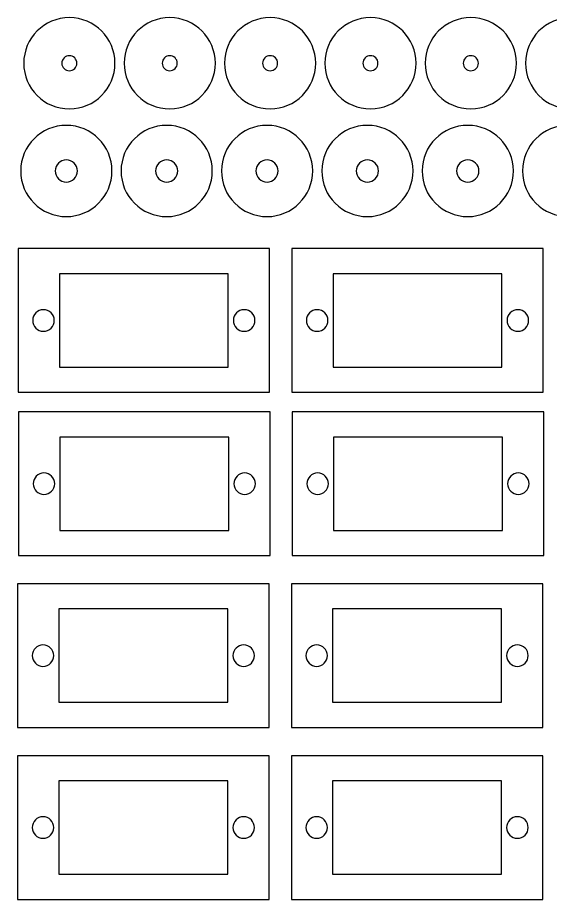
# Model space of a CAD drawing. Header units: inches. Extents: x 0.57 to 7.8, y -9.96 to -0.47.
# Drawn here: x 0.739 to 3.658, y -9.96 to -5.127 of the extents above; entities that cross this region are included whole.
import ezdxf

# ---------------------------------------------------------------- set-up
doc = ezdxf.new("R2010")
doc.units = ezdxf.units.IN
doc.header["$MEASUREMENT"] = 0
doc.layers.add('Layer 1', color=7, linetype='Continuous')

# ---------------------------------------------------------------- blocks, each defined once
blk = doc.blocks.new('block 49')
at = {"layer": 'Layer 1', "color": 7, "lineweight": 25}
blk.add_open_spline([(1.9211, -6.7867), (1.9211, -6.7541), (1.9475, -6.7277), (1.9801, -6.7277), (2.0127, -6.7277), (2.0392, -6.7541), (2.0392, -6.7867), (2.0392, -6.8193), (2.0127, -6.8458), (1.9801, -6.8458), (1.9475, -6.8458), (1.9211, -6.8193), (1.9211, -6.7867), (1.9211, -6.7867), (1.9211, -6.7867), (1.9211, -6.7867)], degree=3, knots=[0, 0, 0, 0, 1, 1, 1, 2, 2, 2, 3, 3, 3, 4, 4, 4, 5, 5, 5, 5], dxfattribs=at)
blk = doc.blocks.new('block 50')
at = {"layer": 'Layer 1', "color": 7, "lineweight": 25}
blk.add_open_spline([(0.8211, -6.7867), (0.8211, -6.7541), (0.8475, -6.7277), (0.8801, -6.7277), (0.9127, -6.7277), (0.9392, -6.7541), (0.9392, -6.7867), (0.9392, -6.8193), (0.9127, -6.8458), (0.8801, -6.8458), (0.8475, -6.8458), (0.8211, -6.8193), (0.8211, -6.7867), (0.8211, -6.7867), (0.8211, -6.7867), (0.8211, -6.7867)], degree=3, knots=[0, 0, 0, 0, 1, 1, 1, 2, 2, 2, 3, 3, 3, 4, 4, 4, 5, 5, 5, 5], dxfattribs=at)
blk = doc.blocks.new('block 51')
at = {"layer": 'Layer 1', "color": 7, "lineweight": 25}
blk.add_lwpolyline([(0.9675, -7.0426), (1.8927, -7.0426)], dxfattribs=at)
blk = doc.blocks.new('block 52')
at = {"layer": 'Layer 1', "color": 7, "lineweight": 25}
blk.add_lwpolyline([(1.8927, -7.0426), (1.8927, -6.5308)], dxfattribs=at)
blk = doc.blocks.new('block 53')
at = {"layer": 'Layer 1', "color": 7, "lineweight": 25}
blk.add_lwpolyline([(0.9675, -6.5308), (0.9675, -7.0426)], dxfattribs=at)
blk = doc.blocks.new('block 54')
at = {"layer": 'Layer 1', "color": 7, "lineweight": 25}
blk.add_lwpolyline([(2.1191, -6.393), (0.7411, -6.393)], dxfattribs=at)
blk = doc.blocks.new('block 55')
at = {"layer": 'Layer 1', "color": 7, "lineweight": 25}
blk.add_lwpolyline([(2.1191, -7.1804), (2.1191, -6.393)], dxfattribs=at)
blk = doc.blocks.new('block 56')
at = {"layer": 'Layer 1', "color": 7, "lineweight": 25}
blk.add_lwpolyline([(0.7411, -7.1804), (2.1191, -7.1804)], dxfattribs=at)
blk = doc.blocks.new('block 57')
at = {"layer": 'Layer 1', "color": 7, "lineweight": 25}
blk.add_lwpolyline([(0.7411, -6.393), (0.7411, -7.1804)], dxfattribs=at)
blk = doc.blocks.new('block 58')
at = {"layer": 'Layer 1', "color": 7, "lineweight": 25}
blk.add_lwpolyline([(1.8927, -6.5308), (0.9675, -6.5308)], dxfattribs=at)
blk = doc.blocks.new('block 48')
at = {"layer": 'Layer 1'}
for name in ['block 54', 'block 57', 'block 55', 'block 53', 'block 58', 'block 52', 'block 50', 'block 49', 'block 51', 'block 56']:
    blk.add_blockref(name, (0, 0), dxfattribs=at)
blk = doc.blocks.new('block 60')
at = {"layer": 'Layer 1', "color": 7, "lineweight": 25}
blk.add_open_spline([(3.4211, -6.7867), (3.4211, -6.7541), (3.4475, -6.7277), (3.4801, -6.7277), (3.5127, -6.7277), (3.5392, -6.7541), (3.5392, -6.7867), (3.5392, -6.8193), (3.5127, -6.8458), (3.4801, -6.8458), (3.4475, -6.8458), (3.4211, -6.8193), (3.4211, -6.7867), (3.4211, -6.7867), (3.4211, -6.7867), (3.4211, -6.7867)], degree=3, knots=[0, 0, 0, 0, 1, 1, 1, 2, 2, 2, 3, 3, 3, 4, 4, 4, 5, 5, 5, 5], dxfattribs=at)
blk = doc.blocks.new('block 61')
at = {"layer": 'Layer 1', "color": 7, "lineweight": 25}
blk.add_open_spline([(2.3211, -6.7867), (2.3211, -6.7541), (2.3475, -6.7277), (2.3801, -6.7277), (2.4127, -6.7277), (2.4392, -6.7541), (2.4392, -6.7867), (2.4392, -6.8193), (2.4127, -6.8458), (2.3801, -6.8458), (2.3475, -6.8458), (2.3211, -6.8193), (2.3211, -6.7867), (2.3211, -6.7867), (2.3211, -6.7867), (2.3211, -6.7867)], degree=3, knots=[0, 0, 0, 0, 1, 1, 1, 2, 2, 2, 3, 3, 3, 4, 4, 4, 5, 5, 5, 5], dxfattribs=at)
blk = doc.blocks.new('block 62')
at = {"layer": 'Layer 1', "color": 7, "lineweight": 25}
blk.add_lwpolyline([(2.4675, -7.0426), (3.3927, -7.0426)], dxfattribs=at)
blk = doc.blocks.new('block 63')
at = {"layer": 'Layer 1', "color": 7, "lineweight": 25}
blk.add_lwpolyline([(3.3927, -7.0426), (3.3927, -6.5308)], dxfattribs=at)
blk = doc.blocks.new('block 64')
at = {"layer": 'Layer 1', "color": 7, "lineweight": 25}
blk.add_lwpolyline([(2.4675, -6.5308), (2.4675, -7.0426)], dxfattribs=at)
blk = doc.blocks.new('block 65')
at = {"layer": 'Layer 1', "color": 7, "lineweight": 25}
blk.add_lwpolyline([(3.6191, -6.393), (2.2411, -6.393)], dxfattribs=at)
blk = doc.blocks.new('block 66')
at = {"layer": 'Layer 1', "color": 7, "lineweight": 25}
blk.add_lwpolyline([(3.6191, -7.1804), (3.6191, -6.393)], dxfattribs=at)
blk = doc.blocks.new('block 67')
at = {"layer": 'Layer 1', "color": 7, "lineweight": 25}
blk.add_lwpolyline([(2.2411, -7.1804), (3.6191, -7.1804)], dxfattribs=at)
blk = doc.blocks.new('block 68')
at = {"layer": 'Layer 1', "color": 7, "lineweight": 25}
blk.add_lwpolyline([(2.2411, -6.393), (2.2411, -7.1804)], dxfattribs=at)
blk = doc.blocks.new('block 69')
at = {"layer": 'Layer 1', "color": 7, "lineweight": 25}
blk.add_lwpolyline([(3.3927, -6.5308), (2.4675, -6.5308)], dxfattribs=at)
blk = doc.blocks.new('block 59')
at = {"layer": 'Layer 1'}
for name in ['block 65', 'block 68', 'block 66', 'block 64', 'block 69', 'block 63', 'block 61', 'block 60', 'block 62', 'block 67']:
    blk.add_blockref(name, (0, 0), dxfattribs=at)
blk = doc.blocks.new('block 93')
at = {"layer": 'Layer 1', "color": 7, "lineweight": 25}
blk.add_open_spline([(1.9238, -7.6815), (1.9238, -7.6489), (1.9502, -7.6225), (1.9828, -7.6225), (2.0155, -7.6225), (2.0419, -7.6489), (2.0419, -7.6815), (2.0419, -7.7141), (2.0155, -7.7406), (1.9828, -7.7406), (1.9502, -7.7406), (1.9238, -7.7141), (1.9238, -7.6815), (1.9238, -7.6815), (1.9238, -7.6815), (1.9238, -7.6815)], degree=3, knots=[0, 0, 0, 0, 1, 1, 1, 2, 2, 2, 3, 3, 3, 4, 4, 4, 5, 5, 5, 5], dxfattribs=at)
blk = doc.blocks.new('block 94')
at = {"layer": 'Layer 1', "color": 7, "lineweight": 25}
blk.add_open_spline([(0.8238, -7.6815), (0.8238, -7.6489), (0.8502, -7.6225), (0.8828, -7.6225), (0.9155, -7.6225), (0.9419, -7.6489), (0.9419, -7.6815), (0.9419, -7.7141), (0.9155, -7.7406), (0.8828, -7.7406), (0.8502, -7.7406), (0.8238, -7.7141), (0.8238, -7.6815), (0.8238, -7.6815), (0.8238, -7.6815), (0.8238, -7.6815)], degree=3, knots=[0, 0, 0, 0, 1, 1, 1, 2, 2, 2, 3, 3, 3, 4, 4, 4, 5, 5, 5, 5], dxfattribs=at)
blk = doc.blocks.new('block 95')
at = {"layer": 'Layer 1', "color": 7, "lineweight": 25}
blk.add_lwpolyline([(0.9702, -7.9374), (1.8954, -7.9374)], dxfattribs=at)
blk = doc.blocks.new('block 96')
at = {"layer": 'Layer 1', "color": 7, "lineweight": 25}
blk.add_lwpolyline([(1.8954, -7.9374), (1.8954, -7.4256)], dxfattribs=at)
blk = doc.blocks.new('block 97')
at = {"layer": 'Layer 1', "color": 7, "lineweight": 25}
blk.add_lwpolyline([(0.9702, -7.4256), (0.9702, -7.9374)], dxfattribs=at)
blk = doc.blocks.new('block 98')
at = {"layer": 'Layer 1', "color": 7, "lineweight": 25}
blk.add_lwpolyline([(2.1218, -7.2878), (0.7439, -7.2878)], dxfattribs=at)
blk = doc.blocks.new('block 99')
at = {"layer": 'Layer 1', "color": 7, "lineweight": 25}
blk.add_lwpolyline([(2.1218, -8.0752), (2.1218, -7.2878)], dxfattribs=at)
blk = doc.blocks.new('block 100')
at = {"layer": 'Layer 1', "color": 7, "lineweight": 25}
blk.add_lwpolyline([(0.7439, -8.0752), (2.1218, -8.0752)], dxfattribs=at)
blk = doc.blocks.new('block 101')
at = {"layer": 'Layer 1', "color": 7, "lineweight": 25}
blk.add_lwpolyline([(0.7439, -7.2878), (0.7439, -8.0752)], dxfattribs=at)
blk = doc.blocks.new('block 102')
at = {"layer": 'Layer 1', "color": 7, "lineweight": 25}
blk.add_lwpolyline([(1.8954, -7.4256), (0.9702, -7.4256)], dxfattribs=at)
blk = doc.blocks.new('block 92')
at = {"layer": 'Layer 1'}
for name in ['block 98', 'block 101', 'block 99', 'block 97', 'block 102', 'block 96', 'block 94', 'block 93', 'block 95', 'block 100']:
    blk.add_blockref(name, (0, 0), dxfattribs=at)
blk = doc.blocks.new('block 104')
at = {"layer": 'Layer 1', "color": 7, "lineweight": 25}
blk.add_open_spline([(3.4238, -7.6815), (3.4238, -7.6489), (3.4502, -7.6225), (3.4828, -7.6225), (3.5155, -7.6225), (3.5419, -7.6489), (3.5419, -7.6815), (3.5419, -7.7141), (3.5155, -7.7406), (3.4828, -7.7406), (3.4502, -7.7406), (3.4238, -7.7141), (3.4238, -7.6815), (3.4238, -7.6815), (3.4238, -7.6815), (3.4238, -7.6815)], degree=3, knots=[0, 0, 0, 0, 1, 1, 1, 2, 2, 2, 3, 3, 3, 4, 4, 4, 5, 5, 5, 5], dxfattribs=at)
blk = doc.blocks.new('block 105')
at = {"layer": 'Layer 1', "color": 7, "lineweight": 25}
blk.add_open_spline([(2.3238, -7.6815), (2.3238, -7.6489), (2.3502, -7.6225), (2.3828, -7.6225), (2.4155, -7.6225), (2.4419, -7.6489), (2.4419, -7.6815), (2.4419, -7.7141), (2.4155, -7.7406), (2.3828, -7.7406), (2.3502, -7.7406), (2.3238, -7.7141), (2.3238, -7.6815), (2.3238, -7.6815), (2.3238, -7.6815), (2.3238, -7.6815)], degree=3, knots=[0, 0, 0, 0, 1, 1, 1, 2, 2, 2, 3, 3, 3, 4, 4, 4, 5, 5, 5, 5], dxfattribs=at)
blk = doc.blocks.new('block 106')
at = {"layer": 'Layer 1', "color": 7, "lineweight": 25}
blk.add_lwpolyline([(2.4702, -7.9374), (3.3954, -7.9374)], dxfattribs=at)
blk = doc.blocks.new('block 107')
at = {"layer": 'Layer 1', "color": 7, "lineweight": 25}
blk.add_lwpolyline([(3.3954, -7.9374), (3.3954, -7.4256)], dxfattribs=at)
blk = doc.blocks.new('block 108')
at = {"layer": 'Layer 1', "color": 7, "lineweight": 25}
blk.add_lwpolyline([(2.4702, -7.4256), (2.4702, -7.9374)], dxfattribs=at)
blk = doc.blocks.new('block 109')
at = {"layer": 'Layer 1', "color": 7, "lineweight": 25}
blk.add_lwpolyline([(3.6218, -7.2878), (2.2439, -7.2878)], dxfattribs=at)
blk = doc.blocks.new('block 110')
at = {"layer": 'Layer 1', "color": 7, "lineweight": 25}
blk.add_lwpolyline([(3.6218, -8.0752), (3.6218, -7.2878)], dxfattribs=at)
blk = doc.blocks.new('block 111')
at = {"layer": 'Layer 1', "color": 7, "lineweight": 25}
blk.add_lwpolyline([(2.2439, -8.0752), (3.6218, -8.0752)], dxfattribs=at)
blk = doc.blocks.new('block 112')
at = {"layer": 'Layer 1', "color": 7, "lineweight": 25}
blk.add_lwpolyline([(2.2439, -7.2878), (2.2439, -8.0752)], dxfattribs=at)
blk = doc.blocks.new('block 113')
at = {"layer": 'Layer 1', "color": 7, "lineweight": 25}
blk.add_lwpolyline([(3.3954, -7.4256), (2.4702, -7.4256)], dxfattribs=at)
blk = doc.blocks.new('block 103')
at = {"layer": 'Layer 1'}
for name in ['block 109', 'block 112', 'block 110', 'block 108', 'block 113', 'block 107', 'block 105', 'block 104', 'block 106', 'block 111']:
    blk.add_blockref(name, (0, 0), dxfattribs=at)
blk = doc.blocks.new('block 137')
at = {"layer": 'Layer 1', "color": 7, "lineweight": 25}
blk.add_open_spline([(1.9186, -8.6238), (1.9186, -8.5912), (1.945, -8.5647), (1.9776, -8.5647), (2.0102, -8.5647), (2.0367, -8.5912), (2.0367, -8.6238), (2.0367, -8.6564), (2.0102, -8.6829), (1.9776, -8.6829), (1.945, -8.6829), (1.9186, -8.6564), (1.9186, -8.6238), (1.9186, -8.6238), (1.9186, -8.6238), (1.9186, -8.6238)], degree=3, knots=[0, 0, 0, 0, 1, 1, 1, 2, 2, 2, 3, 3, 3, 4, 4, 4, 5, 5, 5, 5], dxfattribs=at)
blk = doc.blocks.new('block 138')
at = {"layer": 'Layer 1', "color": 7, "lineweight": 25}
blk.add_open_spline([(0.8186, -8.6238), (0.8186, -8.5912), (0.845, -8.5647), (0.8776, -8.5647), (0.9102, -8.5647), (0.9367, -8.5912), (0.9367, -8.6238), (0.9367, -8.6564), (0.9102, -8.6829), (0.8776, -8.6829), (0.845, -8.6829), (0.8186, -8.6564), (0.8186, -8.6238), (0.8186, -8.6238), (0.8186, -8.6238), (0.8186, -8.6238)], degree=3, knots=[0, 0, 0, 0, 1, 1, 1, 2, 2, 2, 3, 3, 3, 4, 4, 4, 5, 5, 5, 5], dxfattribs=at)
blk = doc.blocks.new('block 139')
at = {"layer": 'Layer 1', "color": 7, "lineweight": 25}
blk.add_lwpolyline([(0.965, -8.8797), (1.8902, -8.8797)], dxfattribs=at)
blk = doc.blocks.new('block 140')
at = {"layer": 'Layer 1', "color": 7, "lineweight": 25}
blk.add_lwpolyline([(1.8902, -8.8797), (1.8902, -8.3679)], dxfattribs=at)
blk = doc.blocks.new('block 141')
at = {"layer": 'Layer 1', "color": 7, "lineweight": 25}
blk.add_lwpolyline([(0.965, -8.3679), (0.965, -8.8797)], dxfattribs=at)
blk = doc.blocks.new('block 142')
at = {"layer": 'Layer 1', "color": 7, "lineweight": 25}
blk.add_lwpolyline([(2.1166, -8.2301), (0.7386, -8.2301)], dxfattribs=at)
blk = doc.blocks.new('block 143')
at = {"layer": 'Layer 1', "color": 7, "lineweight": 25}
blk.add_lwpolyline([(2.1166, -9.0175), (2.1166, -8.2301)], dxfattribs=at)
blk = doc.blocks.new('block 144')
at = {"layer": 'Layer 1', "color": 7, "lineweight": 25}
blk.add_lwpolyline([(0.7386, -9.0175), (2.1166, -9.0175)], dxfattribs=at)
blk = doc.blocks.new('block 145')
at = {"layer": 'Layer 1', "color": 7, "lineweight": 25}
blk.add_lwpolyline([(0.7386, -8.2301), (0.7386, -9.0175)], dxfattribs=at)
blk = doc.blocks.new('block 146')
at = {"layer": 'Layer 1', "color": 7, "lineweight": 25}
blk.add_lwpolyline([(1.8902, -8.3679), (0.965, -8.3679)], dxfattribs=at)
blk = doc.blocks.new('block 136')
at = {"layer": 'Layer 1'}
for name in ['block 142', 'block 145', 'block 143', 'block 141', 'block 146', 'block 140', 'block 138', 'block 137', 'block 139', 'block 144']:
    blk.add_blockref(name, (0, 0), dxfattribs=at)
blk = doc.blocks.new('block 148')
at = {"layer": 'Layer 1', "color": 7, "lineweight": 25}
blk.add_open_spline([(3.4186, -8.6238), (3.4186, -8.5912), (3.445, -8.5647), (3.4776, -8.5647), (3.5102, -8.5647), (3.5367, -8.5912), (3.5367, -8.6238), (3.5367, -8.6564), (3.5102, -8.6829), (3.4776, -8.6829), (3.445, -8.6829), (3.4186, -8.6564), (3.4186, -8.6238), (3.4186, -8.6238), (3.4186, -8.6238), (3.4186, -8.6238)], degree=3, knots=[0, 0, 0, 0, 1, 1, 1, 2, 2, 2, 3, 3, 3, 4, 4, 4, 5, 5, 5, 5], dxfattribs=at)
blk = doc.blocks.new('block 149')
at = {"layer": 'Layer 1', "color": 7, "lineweight": 25}
blk.add_open_spline([(2.3186, -8.6238), (2.3186, -8.5912), (2.345, -8.5647), (2.3776, -8.5647), (2.4102, -8.5647), (2.4367, -8.5912), (2.4367, -8.6238), (2.4367, -8.6564), (2.4102, -8.6829), (2.3776, -8.6829), (2.345, -8.6829), (2.3186, -8.6564), (2.3186, -8.6238), (2.3186, -8.6238), (2.3186, -8.6238), (2.3186, -8.6238)], degree=3, knots=[0, 0, 0, 0, 1, 1, 1, 2, 2, 2, 3, 3, 3, 4, 4, 4, 5, 5, 5, 5], dxfattribs=at)
blk = doc.blocks.new('block 150')
at = {"layer": 'Layer 1', "color": 7, "lineweight": 25}
blk.add_lwpolyline([(2.465, -8.8797), (3.3902, -8.8797)], dxfattribs=at)
blk = doc.blocks.new('block 151')
at = {"layer": 'Layer 1', "color": 7, "lineweight": 25}
blk.add_lwpolyline([(3.3902, -8.8797), (3.3902, -8.3679)], dxfattribs=at)
blk = doc.blocks.new('block 152')
at = {"layer": 'Layer 1', "color": 7, "lineweight": 25}
blk.add_lwpolyline([(2.465, -8.3679), (2.465, -8.8797)], dxfattribs=at)
blk = doc.blocks.new('block 153')
at = {"layer": 'Layer 1', "color": 7, "lineweight": 25}
blk.add_lwpolyline([(3.6166, -8.2301), (2.2386, -8.2301)], dxfattribs=at)
blk = doc.blocks.new('block 154')
at = {"layer": 'Layer 1', "color": 7, "lineweight": 25}
blk.add_lwpolyline([(3.6166, -9.0175), (3.6166, -8.2301)], dxfattribs=at)
blk = doc.blocks.new('block 155')
at = {"layer": 'Layer 1', "color": 7, "lineweight": 25}
blk.add_lwpolyline([(2.2386, -9.0175), (3.6166, -9.0175)], dxfattribs=at)
blk = doc.blocks.new('block 156')
at = {"layer": 'Layer 1', "color": 7, "lineweight": 25}
blk.add_lwpolyline([(2.2386, -8.2301), (2.2386, -9.0175)], dxfattribs=at)
blk = doc.blocks.new('block 157')
at = {"layer": 'Layer 1', "color": 7, "lineweight": 25}
blk.add_lwpolyline([(3.3902, -8.3679), (2.465, -8.3679)], dxfattribs=at)
blk = doc.blocks.new('block 147')
at = {"layer": 'Layer 1'}
for name in ['block 153', 'block 156', 'block 154', 'block 152', 'block 157', 'block 151', 'block 149', 'block 148', 'block 150', 'block 155']:
    blk.add_blockref(name, (0, 0), dxfattribs=at)
blk = doc.blocks.new('block 181')
at = {"layer": 'Layer 1', "color": 7, "lineweight": 25}
blk.add_open_spline([(1.9186, -9.5661), (1.9186, -9.5335), (1.945, -9.507), (1.9776, -9.507), (2.0102, -9.507), (2.0367, -9.5335), (2.0367, -9.5661), (2.0367, -9.5987), (2.0102, -9.6251), (1.9776, -9.6251), (1.945, -9.6251), (1.9186, -9.5987), (1.9186, -9.5661), (1.9186, -9.5661), (1.9186, -9.5661), (1.9186, -9.5661)], degree=3, knots=[0, 0, 0, 0, 1, 1, 1, 2, 2, 2, 3, 3, 3, 4, 4, 4, 5, 5, 5, 5], dxfattribs=at)
blk = doc.blocks.new('block 182')
at = {"layer": 'Layer 1', "color": 7, "lineweight": 25}
blk.add_open_spline([(0.8186, -9.5661), (0.8186, -9.5335), (0.845, -9.507), (0.8776, -9.507), (0.9102, -9.507), (0.9367, -9.5335), (0.9367, -9.5661), (0.9367, -9.5987), (0.9102, -9.6251), (0.8776, -9.6251), (0.845, -9.6251), (0.8186, -9.5987), (0.8186, -9.5661), (0.8186, -9.5661), (0.8186, -9.5661), (0.8186, -9.5661)], degree=3, knots=[0, 0, 0, 0, 1, 1, 1, 2, 2, 2, 3, 3, 3, 4, 4, 4, 5, 5, 5, 5], dxfattribs=at)
blk = doc.blocks.new('block 183')
at = {"layer": 'Layer 1', "color": 7, "lineweight": 25}
blk.add_lwpolyline([(0.965, -9.822), (1.8902, -9.822)], dxfattribs=at)
blk = doc.blocks.new('block 184')
at = {"layer": 'Layer 1', "color": 7, "lineweight": 25}
blk.add_lwpolyline([(1.8902, -9.822), (1.8902, -9.3102)], dxfattribs=at)
blk = doc.blocks.new('block 185')
at = {"layer": 'Layer 1', "color": 7, "lineweight": 25}
blk.add_lwpolyline([(0.965, -9.3102), (0.965, -9.822)], dxfattribs=at)
blk = doc.blocks.new('block 186')
at = {"layer": 'Layer 1', "color": 7, "lineweight": 25}
blk.add_lwpolyline([(2.1166, -9.1724), (0.7386, -9.1724)], dxfattribs=at)
blk = doc.blocks.new('block 187')
at = {"layer": 'Layer 1', "color": 7, "lineweight": 25}
blk.add_lwpolyline([(2.1166, -9.9598), (2.1166, -9.1724)], dxfattribs=at)
blk = doc.blocks.new('block 188')
at = {"layer": 'Layer 1', "color": 7, "lineweight": 25}
blk.add_lwpolyline([(0.7386, -9.9598), (2.1166, -9.9598)], dxfattribs=at)
blk = doc.blocks.new('block 189')
at = {"layer": 'Layer 1', "color": 7, "lineweight": 25}
blk.add_lwpolyline([(0.7386, -9.1724), (0.7386, -9.9598)], dxfattribs=at)
blk = doc.blocks.new('block 190')
at = {"layer": 'Layer 1', "color": 7, "lineweight": 25}
blk.add_lwpolyline([(1.8902, -9.3102), (0.965, -9.3102)], dxfattribs=at)
blk = doc.blocks.new('block 180')
at = {"layer": 'Layer 1'}
for name in ['block 186', 'block 189', 'block 187', 'block 185', 'block 190', 'block 184', 'block 182', 'block 181', 'block 183', 'block 188']:
    blk.add_blockref(name, (0, 0), dxfattribs=at)
blk = doc.blocks.new('block 192')
at = {"layer": 'Layer 1', "color": 7, "lineweight": 25}
blk.add_open_spline([(3.4186, -9.5661), (3.4186, -9.5335), (3.445, -9.507), (3.4776, -9.507), (3.5102, -9.507), (3.5367, -9.5335), (3.5367, -9.5661), (3.5367, -9.5987), (3.5102, -9.6251), (3.4776, -9.6251), (3.445, -9.6251), (3.4186, -9.5987), (3.4186, -9.5661), (3.4186, -9.5661), (3.4186, -9.5661), (3.4186, -9.5661)], degree=3, knots=[0, 0, 0, 0, 1, 1, 1, 2, 2, 2, 3, 3, 3, 4, 4, 4, 5, 5, 5, 5], dxfattribs=at)
blk = doc.blocks.new('block 193')
at = {"layer": 'Layer 1', "color": 7, "lineweight": 25}
blk.add_open_spline([(2.3186, -9.5661), (2.3186, -9.5335), (2.345, -9.507), (2.3776, -9.507), (2.4102, -9.507), (2.4367, -9.5335), (2.4367, -9.5661), (2.4367, -9.5987), (2.4102, -9.6251), (2.3776, -9.6251), (2.345, -9.6251), (2.3186, -9.5987), (2.3186, -9.5661), (2.3186, -9.5661), (2.3186, -9.5661), (2.3186, -9.5661)], degree=3, knots=[0, 0, 0, 0, 1, 1, 1, 2, 2, 2, 3, 3, 3, 4, 4, 4, 5, 5, 5, 5], dxfattribs=at)
blk = doc.blocks.new('block 194')
at = {"layer": 'Layer 1', "color": 7, "lineweight": 25}
blk.add_lwpolyline([(2.465, -9.822), (3.3902, -9.822)], dxfattribs=at)
blk = doc.blocks.new('block 195')
at = {"layer": 'Layer 1', "color": 7, "lineweight": 25}
blk.add_lwpolyline([(3.3902, -9.822), (3.3902, -9.3102)], dxfattribs=at)
blk = doc.blocks.new('block 196')
at = {"layer": 'Layer 1', "color": 7, "lineweight": 25}
blk.add_lwpolyline([(2.465, -9.3102), (2.465, -9.822)], dxfattribs=at)
blk = doc.blocks.new('block 197')
at = {"layer": 'Layer 1', "color": 7, "lineweight": 25}
blk.add_lwpolyline([(3.6166, -9.1724), (2.2386, -9.1724)], dxfattribs=at)
blk = doc.blocks.new('block 198')
at = {"layer": 'Layer 1', "color": 7, "lineweight": 25}
blk.add_lwpolyline([(3.6166, -9.9598), (3.6166, -9.1724)], dxfattribs=at)
blk = doc.blocks.new('block 199')
at = {"layer": 'Layer 1', "color": 7, "lineweight": 25}
blk.add_lwpolyline([(2.2386, -9.9598), (3.6166, -9.9598)], dxfattribs=at)
blk = doc.blocks.new('block 200')
at = {"layer": 'Layer 1', "color": 7, "lineweight": 25}
blk.add_lwpolyline([(2.2386, -9.1724), (2.2386, -9.9598)], dxfattribs=at)
blk = doc.blocks.new('block 201')
at = {"layer": 'Layer 1', "color": 7, "lineweight": 25}
blk.add_lwpolyline([(3.3902, -9.3102), (2.465, -9.3102)], dxfattribs=at)
blk = doc.blocks.new('block 191')
at = {"layer": 'Layer 1'}
for name in ['block 197', 'block 200', 'block 198', 'block 196', 'block 201', 'block 195', 'block 193', 'block 192', 'block 194', 'block 199']:
    blk.add_blockref(name, (0, 0), dxfattribs=at)

msp = doc.modelspace()

# ---------------------------------------------------------------- linework, layer by layer
at = {"layer": 'Layer 1', "color": 7, "lineweight": 25}
for points in [[(1.0221, -5.6268), (0.8841, -5.6268), (0.7721, -5.5149), (0.7721, -5.3768), (0.7721, -5.2388), (0.8841, -5.1268), (1.0221, -5.1268), (1.1602, -5.1268), (1.2721, -5.2388), (1.2721, -5.3768), (1.2721, -5.5149), (1.1602, -5.6268), (1.0221, -5.6268)], [(1.5721, -5.6268), (1.4341, -5.6268), (1.3221, -5.5149), (1.3221, -5.3768), (1.3221, -5.2388), (1.4341, -5.1268), (1.5721, -5.1268), (1.7102, -5.1268), (1.8221, -5.2388), (1.8221, -5.3768), (1.8221, -5.5149), (1.7102, -5.6268), (1.5721, -5.6268)], [(2.1221, -5.6268), (1.9841, -5.6268), (1.8721, -5.5149), (1.8721, -5.3768), (1.8721, -5.2388), (1.9841, -5.1268), (2.1221, -5.1268), (2.2602, -5.1268), (2.3721, -5.2388), (2.3721, -5.3768), (2.3721, -5.5149), (2.2602, -5.6268), (2.1221, -5.6268)], [(2.6721, -5.6268), (2.5341, -5.6268), (2.4221, -5.5149), (2.4221, -5.3768), (2.4221, -5.2388), (2.5341, -5.1268), (2.6721, -5.1268), (2.8102, -5.1268), (2.9221, -5.2388), (2.9221, -5.3768), (2.9221, -5.5149), (2.8102, -5.6268), (2.6721, -5.6268)], [(3.2221, -5.6268), (3.0841, -5.6268), (2.9721, -5.5149), (2.9721, -5.3768), (2.9721, -5.2388), (3.0841, -5.1268), (3.2221, -5.1268), (3.3602, -5.1268), (3.4721, -5.2388), (3.4721, -5.3768), (3.4721, -5.5149), (3.3602, -5.6268), (3.2221, -5.6268)], [(3.7721, -5.6268), (3.6341, -5.6268), (3.5221, -5.5149), (3.5221, -5.3768), (3.5221, -5.2388), (3.6341, -5.1268), (3.7721, -5.1268), (3.9102, -5.1268), (4.0221, -5.2388), (4.0221, -5.3768), (4.0221, -5.5149), (3.9102, -5.6268), (3.7721, -5.6268)], [(1.0221, -5.4182), (0.9993, -5.4182), (0.9808, -5.3997), (0.9808, -5.3768), (0.9808, -5.354), (0.9993, -5.3355), (1.0221, -5.3355), (1.045, -5.3355), (1.0635, -5.354), (1.0635, -5.3768), (1.0635, -5.3997), (1.045, -5.4182), (1.0221, -5.4182)], [(1.5721, -5.4182), (1.5493, -5.4182), (1.5308, -5.3997), (1.5308, -5.3768), (1.5308, -5.354), (1.5493, -5.3355), (1.5721, -5.3355), (1.595, -5.3355), (1.6135, -5.354), (1.6135, -5.3768), (1.6135, -5.3997), (1.595, -5.4182), (1.5721, -5.4182)], [(2.1221, -5.4182), (2.0993, -5.4182), (2.0808, -5.3997), (2.0808, -5.3768), (2.0808, -5.354), (2.0993, -5.3355), (2.1221, -5.3355), (2.145, -5.3355), (2.1635, -5.354), (2.1635, -5.3768), (2.1635, -5.3997), (2.145, -5.4182), (2.1221, -5.4182)], [(2.6721, -5.4182), (2.6493, -5.4182), (2.6308, -5.3997), (2.6308, -5.3768), (2.6308, -5.354), (2.6493, -5.3355), (2.6721, -5.3355), (2.695, -5.3355), (2.7135, -5.354), (2.7135, -5.3768), (2.7135, -5.3997), (2.695, -5.4182), (2.6721, -5.4182)], [(3.2221, -5.4182), (3.1993, -5.4182), (3.1808, -5.3997), (3.1808, -5.3768), (3.1808, -5.354), (3.1993, -5.3355), (3.2221, -5.3355), (3.245, -5.3355), (3.2635, -5.354), (3.2635, -5.3768), (3.2635, -5.3997), (3.245, -5.4182), (3.2221, -5.4182)], [(1.0055, -6.2173), (0.8674, -6.2173), (0.7555, -6.1053), (0.7555, -5.9673), (0.7555, -5.8292), (0.8674, -5.7173), (1.0055, -5.7173), (1.1435, -5.7173), (1.2555, -5.8292), (1.2555, -5.9673), (1.2555, -6.1053), (1.1435, -6.2173), (1.0055, -6.2173)], [(1.5555, -6.2173), (1.4174, -6.2173), (1.3055, -6.1053), (1.3055, -5.9673), (1.3055, -5.8292), (1.4174, -5.7173), (1.5555, -5.7173), (1.6935, -5.7173), (1.8055, -5.8292), (1.8055, -5.9673), (1.8055, -6.1053), (1.6935, -6.2173), (1.5555, -6.2173)], [(2.1055, -6.2173), (1.9674, -6.2173), (1.8555, -6.1053), (1.8555, -5.9673), (1.8555, -5.8292), (1.9674, -5.7173), (2.1055, -5.7173), (2.2435, -5.7173), (2.3555, -5.8292), (2.3555, -5.9673), (2.3555, -6.1053), (2.2435, -6.2173), (2.1055, -6.2173)], [(2.6555, -6.2173), (2.5174, -6.2173), (2.4055, -6.1053), (2.4055, -5.9673), (2.4055, -5.8292), (2.5174, -5.7173), (2.6555, -5.7173), (2.7935, -5.7173), (2.9055, -5.8292), (2.9055, -5.9673), (2.9055, -6.1053), (2.7935, -6.2173), (2.6555, -6.2173)], [(3.2055, -6.2173), (3.0674, -6.2173), (2.9555, -6.1053), (2.9555, -5.9673), (2.9555, -5.8292), (3.0674, -5.7173), (3.2055, -5.7173), (3.3435, -5.7173), (3.4555, -5.8292), (3.4555, -5.9673), (3.4555, -6.1053), (3.3435, -6.2173), (3.2055, -6.2173)], [(3.7555, -6.2173), (3.6174, -6.2173), (3.5055, -6.1053), (3.5055, -5.9673), (3.5055, -5.8292), (3.6174, -5.7173), (3.7555, -5.7173), (3.8935, -5.7173), (4.0055, -5.8292), (4.0055, -5.9673), (4.0055, -6.1053), (3.8935, -6.2173), (3.7555, -6.2173)], [(1.0055, -6.0283), (0.9718, -6.0283), (0.9445, -6.001), (0.9445, -5.9673), (0.9445, -5.9336), (0.9718, -5.9062), (1.0055, -5.9062), (1.0392, -5.9062), (1.0665, -5.9336), (1.0665, -5.9673), (1.0665, -6.001), (1.0392, -6.0283), (1.0055, -6.0283)], [(1.5555, -6.0283), (1.5218, -6.0283), (1.4945, -6.001), (1.4945, -5.9673), (1.4945, -5.9336), (1.5218, -5.9062), (1.5555, -5.9062), (1.5892, -5.9062), (1.6165, -5.9336), (1.6165, -5.9673), (1.6165, -6.001), (1.5892, -6.0283), (1.5555, -6.0283)], [(2.1055, -6.0283), (2.0718, -6.0283), (2.0445, -6.001), (2.0445, -5.9673), (2.0445, -5.9336), (2.0718, -5.9062), (2.1055, -5.9062), (2.1392, -5.9062), (2.1665, -5.9336), (2.1665, -5.9673), (2.1665, -6.001), (2.1392, -6.0283), (2.1055, -6.0283)], [(2.6555, -6.0283), (2.6218, -6.0283), (2.5945, -6.001), (2.5945, -5.9673), (2.5945, -5.9336), (2.6218, -5.9062), (2.6555, -5.9062), (2.6892, -5.9062), (2.7165, -5.9336), (2.7165, -5.9673), (2.7165, -6.001), (2.6892, -6.0283), (2.6555, -6.0283)], [(3.2055, -6.0283), (3.1718, -6.0283), (3.1445, -6.001), (3.1445, -5.9673), (3.1445, -5.9336), (3.1718, -5.9062), (3.2055, -5.9062), (3.2392, -5.9062), (3.2665, -5.9336), (3.2665, -5.9673), (3.2665, -6.001), (3.2392, -6.0283), (3.2055, -6.0283)]]:
    msp.add_open_spline(points, degree=3, knots=[0, 0, 0, 0, 1, 1, 1, 2, 2, 2, 3, 3, 3, 4, 4, 4, 4], dxfattribs=at)

# ---------------------------------------------------------------- block references
at = {"layer": 'Layer 1'}
for name in ['block 48', 'block 59', 'block 92', 'block 103', 'block 136', 'block 147', 'block 180', 'block 191']:
    msp.add_blockref(name, (0, 0), dxfattribs=at)

doc.saveas('drawing.dxf')
